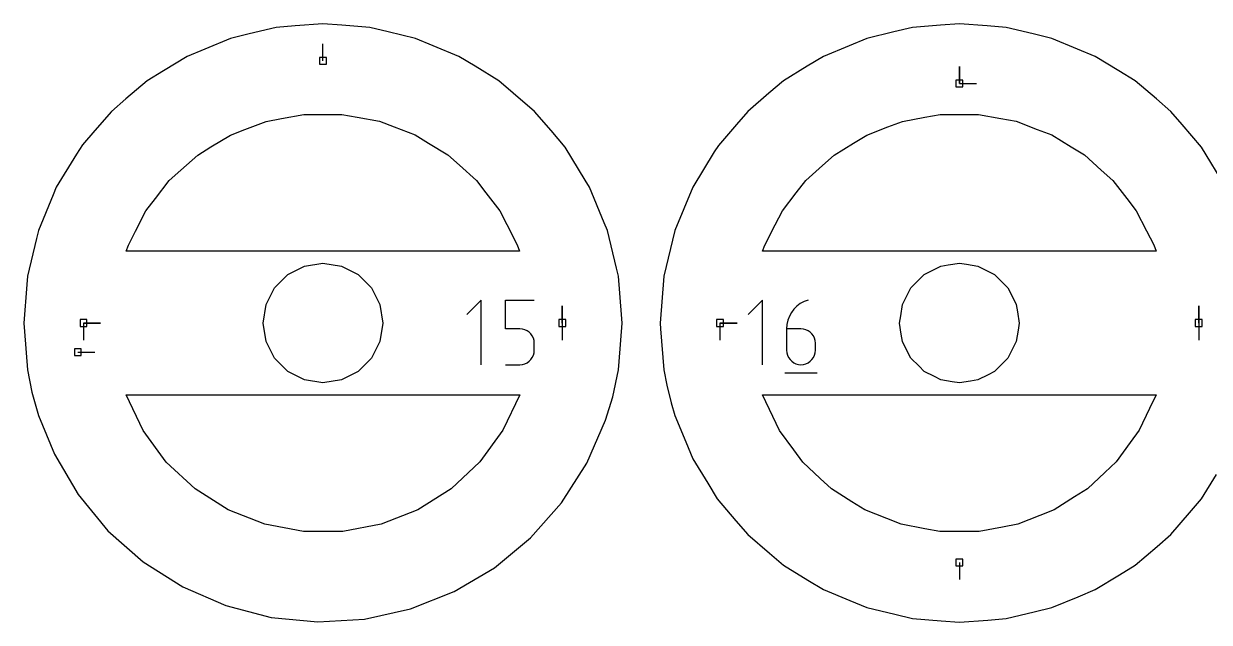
# Model space of a CAD drawing. Extents: x 0 to 800, y 0 to 1000.
# Drawn here: x 494.8 to 593.9, y 893.2 to 943.2 of the extents above; entities that cross this region are included whole.
import ezdxf

# ---------------------------------------------------------------- set-up
doc = ezdxf.new("R2010")
doc.units = 0
doc.header["$MEASUREMENT"] = 0
for name, color, linetype in [('annotation', 7, 'Continuous'), ('boundary', 7, 'Continuous'), ('hole', 7, 'Continuous')]:
    doc.layers.add(name, color=color, linetype=linetype)

msp = doc.modelspace()

# ---------------------------------------------------------------- linework, layer by layer
at = {"layer": 'annotation', "color": 1}
for p, q in [((519.825541, 940.049991), (519.825541, 941.478741)), ((573.000542, 938.151263), (573.000542, 939.580013)), ((573.000542, 938.151263), (573.000542, 939.580013)), ((573.000542, 939.580013), (573.000542, 938.151263)), ((573.000542, 938.151263), (574.429292, 938.151263)), ((533.058717, 920.070205), (531.858107, 918.869257)), ((533.058717, 914.669665), (533.058717, 920.070205)), ((535.08375, 917.665261), (535.08375, 920.070205)), ((535.08375, 920.070205), (537.482259, 920.070205)), ((539.825541, 918.151263), (539.825541, 919.580013)), ((539.825541, 918.151263), (539.825541, 919.580013)), ((539.825541, 919.580013), (539.825541, 918.151263)), ((556.543248, 920.070205), (555.342639, 918.869257)), ((556.543248, 914.669665), (556.543248, 920.070205)), ((559.178213, 919.303865), (558.967267, 919.022154)), ((559.427165, 919.553873), (559.178213, 919.303865)), ((559.710889, 919.767832), (559.427165, 919.553873)), ((560.026147, 919.941392), (559.710889, 919.767832)), ((560.369703, 920.070205), (560.026147, 919.941392)), ((560.369703, 920.070205), (560.369703, 920.070205)), ((593.000542, 918.151263), (593.000542, 919.580013)), ((593.000542, 918.151263), (593.000542, 919.580013)), ((593.000542, 919.580013), (593.000542, 918.151263)), ((558.672343, 918.38102), (558.594836, 918.030295)), ((558.797565, 918.71309), (558.672343, 918.38102)), ((558.967267, 919.022154), (558.797565, 918.71309)), ((499.825541, 918.151263), (501.254291, 918.151263)), ((499.825541, 918.151263), (501.254291, 918.151263)), ((501.254291, 918.151263), (499.825541, 918.151263)), ((499.825541, 918.151263), (499.825541, 916.722513)), ((536.283004, 917.665261), (535.08375, 917.665261)), ((536.498336, 917.646013), (536.283004, 917.665261)), ((536.701102, 917.5905), (536.498336, 917.646013)), ((536.887894, 917.502069), (536.701102, 917.5905)), ((537.055301, 917.384069), (536.887894, 917.502069)), ((537.199915, 917.239848), (537.055301, 917.384069)), ((539.825541, 918.151263), (539.825541, 916.722513)), ((553.000541, 918.151263), (554.429291, 918.151263)), ((553.000541, 918.151263), (554.429291, 918.151263)), ((554.429291, 918.151263), (553.000541, 918.151263)), ((553.000541, 918.151263), (553.000541, 916.722513)), ((558.594836, 918.030295), (558.568281, 917.665261)), ((558.568281, 917.665261), (558.568281, 915.870274)), ((559.767536, 917.665261), (558.568281, 917.665261)), ((559.983224, 917.646013), (559.767536, 917.665261)), ((560.18618, 917.5905), (559.983224, 917.646013)), ((560.373027, 917.502069), (560.18618, 917.5905)), ((560.54039, 917.384069), (560.373027, 917.502069)), ((560.684892, 917.239848), (560.54039, 917.384069)), ((593.000542, 918.151263), (593.000542, 916.722513)), ((537.318327, 917.072752), (537.199915, 917.239848)), ((537.407127, 916.886131), (537.318327, 917.072752)), ((537.462908, 916.683331), (537.407127, 916.886131)), ((537.482259, 916.4677), (537.462908, 916.683331)), ((537.482259, 915.870274), (537.482259, 916.4677)), ((537.482259, 916.4677), (537.482259, 916.4677)), ((560.803159, 917.072752), (560.684892, 917.239848)), ((560.891815, 916.886131), (560.803159, 917.072752)), ((560.947484, 916.683331), (560.891815, 916.886131)), ((560.96679, 916.4677), (560.947484, 916.683331)), ((560.96679, 915.870274), (560.96679, 916.4677)), ((560.96679, 916.4677), (560.96679, 916.4677)), ((499.341281, 915.714519), (500.770031, 915.714519)), ((537.318251, 915.264432), (537.407088, 915.451459)), ((537.407088, 915.451459), (537.462897, 915.654539)), ((537.462897, 915.654539), (537.482259, 915.870274)), ((558.568281, 915.870274), (558.568281, 915.870274)), ((558.568281, 915.870274), (558.587643, 915.654539)), ((558.587643, 915.654539), (558.643452, 915.451459)), ((558.643452, 915.451459), (558.732289, 915.264432)), ((560.803159, 915.264432), (560.891815, 915.451459)), ((560.891815, 915.451459), (560.947484, 915.654539)), ((560.947484, 915.654539), (560.96679, 915.870274)), ((535.08375, 914.669665), (536.283004, 914.669665)), ((536.283004, 914.669665), (536.498247, 914.689018)), ((536.283004, 914.669665), (536.283004, 914.669665)), ((536.498247, 914.689018), (536.700966, 914.744811)), ((536.700966, 914.744811), (536.887743, 914.833647)), ((536.887743, 914.833647), (537.055161, 914.952128)), ((537.055161, 914.952128), (537.199803, 915.096855)), ((537.199803, 915.096855), (537.318251, 915.264432)), ((558.732289, 915.264432), (558.850737, 915.096855)), ((558.850737, 915.096855), (558.995379, 914.952128)), ((558.995379, 914.952128), (559.162797, 914.833647)), ((559.162797, 914.833647), (559.349574, 914.744811)), ((559.349574, 914.744811), (559.552293, 914.689018)), ((559.552293, 914.689018), (559.767536, 914.669665)), ((559.767536, 914.669665), (559.983224, 914.689018)), ((559.767536, 914.669665), (559.767536, 914.669665)), ((559.983224, 914.689018), (560.18618, 914.744811)), ((560.18618, 914.744811), (560.373027, 914.833647)), ((560.373027, 914.833647), (560.54039, 914.952128)), ((560.54039, 914.952128), (560.684892, 915.096855)), ((560.684892, 915.096855), (560.803159, 915.264432)), ((558.418078, 913.994598), (561.118348, 913.994598)), ((573.000542, 898.151263), (573.000541, 896.722513))]:
    msp.add_line(p, q, dxfattribs=at)
at = {"layer": 'boundary', "color": 5}
for p, q in [((519.825541, 943.151263), (517.505097, 942.968642)), ((521.415958, 943.026096), (519.825541, 943.151263)), ((523.736403, 942.843474), (521.415958, 943.026096)), ((571.410124, 943.026096), (569.08968, 942.843474)), ((573.000542, 943.151263), (571.410124, 943.026096)), ((575.320986, 942.968642), (573.000542, 943.151263)), ((513.651372, 942.300102), (512.100117, 941.927678)), ((515.91468, 942.843474), (513.651372, 942.300102)), ((517.505097, 942.968642), (515.91468, 942.843474)), ((525.287658, 942.47105), (523.736403, 942.843474)), ((527.550965, 941.927678), (525.287658, 942.47105)), ((567.538424, 942.47105), (565.275118, 941.927678)), ((569.08968, 942.843474), (567.538424, 942.47105)), ((576.911403, 942.843474), (575.320986, 942.968642)), ((579.17471, 942.300102), (576.911403, 942.843474)), ((580.725966, 941.927678), (579.17471, 942.300102)), ((509.949676, 941.036936), (508.475778, 940.426428)), ((512.100117, 941.927678), (509.949676, 941.036936)), ((529.024863, 941.31717), (527.550965, 941.927678)), ((531.175304, 940.426428), (529.024863, 941.31717)), ((563.80122, 941.31717), (561.650779, 940.426428)), ((565.275118, 941.927678), (563.80122, 941.31717)), ((582.876407, 941.036937), (580.725966, 941.927678)), ((584.350305, 940.426428), (582.876407, 941.036937)), ((508.475778, 940.426428), (506.491157, 939.21025)), ((532.53555, 939.592868), (531.175304, 940.426428)), ((561.650779, 940.426428), (560.290532, 939.592868)), ((586.334926, 939.21025), (584.350305, 940.426428)), ((506.491157, 939.21025), (505.130911, 938.37669)), ((534.520172, 938.37669), (532.53555, 939.592868)), ((560.290532, 939.592868), (558.305911, 938.37669)), ((587.695172, 938.37669), (586.334926, 939.21025)), ((505.130911, 938.37669), (503.360974, 936.865021)), ((535.733274, 937.340603), (534.520172, 938.37669)), ((558.305911, 938.37669), (557.092808, 937.340602)), ((589.465109, 936.865022), (587.695172, 938.37669)), ((537.503211, 935.828934), (535.733274, 937.340603)), ((557.092808, 937.340602), (555.322872, 935.828934)), ((503.360974, 936.865021), (502.147871, 935.828934)), ((590.678211, 935.828934), (589.465109, 936.865022)), ((502.147871, 935.828934), (500.769956, 934.240183)), ((538.881127, 934.240183), (537.503211, 935.828934)), ((555.322872, 935.828934), (554.378458, 934.740015)), ((591.622626, 934.740015), (590.678211, 935.828934)), ((500.769956, 934.240183), (499.733869, 933.02708)), ((540.050966, 932.845894), (538.881127, 934.240183)), ((554.378458, 934.740015), (552.86679, 932.970078)), ((593.225966, 932.845894), (591.622626, 934.740015)), ((499.235263, 932.250507), (497.550378, 929.501025)), ((499.733869, 933.02708), (499.235263, 932.250507)), ((541.735851, 930.096411), (540.050966, 932.845894)), ((552.525049, 932.43782), (550.725378, 929.501025)), ((552.86679, 932.970078), (552.525049, 932.43782)), ((595.275705, 929.501025), (593.225966, 932.845894)), ((497.550378, 929.501025), (497.283156, 928.855893)), ((542.100705, 929.501025), (541.735851, 930.096411)), ((543.334731, 926.521821), (542.100705, 929.501025)), ((550.725378, 929.501025), (549.22413, 925.876689)), ((497.283156, 928.855893), (496.049129, 925.876689)), ((543.601953, 925.876689), (543.334731, 926.521821)), ((495.886118, 925.197697), (495.133332, 922.062127)), ((496.049129, 925.876689), (495.886118, 925.197697)), ((544.354739, 922.741119), (543.601953, 925.876689)), ((549.22413, 925.876689), (548.308332, 922.062127)), ((544.517751, 922.062127), (544.354739, 922.741119)), ((495.078545, 921.365993), (494.825541, 918.151263)), ((495.133332, 922.062127), (495.078545, 921.365993)), ((544.770755, 918.847397), (544.517751, 922.062127)), ((548.308332, 922.062127), (548.000541, 918.151263)), ((544.825541, 918.151263), (544.770755, 918.847397)), ((494.825541, 918.151263), (494.880328, 917.455129)), ((494.880328, 917.455129), (495.133332, 914.2404)), ((544.572538, 914.936533), (544.825541, 918.151263)), ((548.000541, 918.151263), (548.038092, 917.674138)), ((548.038092, 917.674138), (548.308332, 914.2404)), ((544.517751, 914.2404), (544.572538, 914.936533)), ((495.133332, 914.2404), (495.512506, 912.369742)), ((544.04344, 911.972792), (544.517751, 914.2404)), ((548.308332, 914.2404), (548.568215, 912.958264)), ((495.512506, 912.369742), (496.04913, 910.425839)), ((548.568215, 912.958264), (548.925377, 911.470585)), ((543.436816, 910.027162), (544.04344, 911.972792)), ((548.925377, 911.470585), (549.22413, 910.425839)), ((496.04913, 910.425839), (497.38524, 907.200179)), ((549.22413, 910.425839), (550.139891, 908.214993)), ((541.875234, 906.433566), (543.436816, 910.027162)), ((550.139891, 908.214993), (550.725378, 906.801502)), ((497.38524, 907.200179), (499.374645, 903.824568)), ((539.770713, 903.128498), (541.875234, 906.433566)), ((550.725378, 906.801502), (551.975719, 904.761132)), ((593.225966, 903.456633), (594.476307, 905.497003)), ((551.975719, 904.761132), (552.775117, 903.456633)), ((499.374645, 903.824568), (501.867619, 900.801726)), ((552.775117, 903.456633), (554.329247, 901.636978)), ((592.232342, 902.293247), (593.225966, 903.456633)), ((537.175077, 900.193339), (539.770713, 903.128498)), ((554.329247, 901.636978), (555.322872, 900.473592)), ((590.678211, 900.473592), (592.232342, 902.293247)), ((501.867619, 900.801726), (504.802777, 898.206092)), ((555.322872, 900.473592), (557.142526, 898.919463)), ((589.514826, 899.479969), (590.678211, 900.473592)), ((534.152237, 897.700369), (537.175077, 900.193339)), ((587.695172, 897.92584), (589.514826, 899.479969)), ((557.142526, 898.919463), (558.305911, 897.92584)), ((504.802777, 898.206092), (508.107843, 896.101572)), ((530.776627, 895.710964), (534.152237, 897.700369)), ((558.305911, 897.92584), (560.34628, 896.675499)), ((586.390674, 897.126442), (587.695172, 897.92584)), ((560.34628, 896.675499), (561.650779, 895.876101)), ((584.350305, 895.876101), (586.390674, 897.126442)), ((508.107843, 896.101572), (511.70144, 894.539989)), ((527.131364, 894.274114), (530.776627, 895.710964)), ((561.650779, 895.876101), (563.861625, 894.960339)), ((582.936813, 895.290614), (584.350305, 895.876101)), ((511.70144, 894.539989), (515.495078, 893.559793)), ((563.861625, 894.960339), (565.275118, 894.374851)), ((580.725966, 894.374851), (582.936813, 895.290614)), ((515.495078, 893.559793), (519.395347, 893.18512)), ((523.306208, 893.425198), (527.131364, 894.274114)), ((565.275118, 894.374851), (567.602001, 893.816216)), ((567.602001, 893.816216), (569.08968, 893.459055)), ((576.911403, 893.459055), (579.238286, 894.017691)), ((579.238286, 894.017691), (580.725966, 894.374851)), ((519.395347, 893.18512), (523.306208, 893.425198)), ((569.08968, 893.459055), (571.475306, 893.271302)), ((571.475306, 893.271302), (573.000542, 893.151263)), ((573.000542, 893.151263), (575.386167, 893.339016)), ((575.386167, 893.339016), (576.911403, 893.459055))]:
    msp.add_line(p, q, dxfattribs=at)
at = {"layer": 'hole', "color": 5}
for p, q in [((520.111291, 940.335741), (519.539791, 940.335741)), ((519.539791, 940.335741), (519.539791, 939.764241)), ((520.111291, 939.764241), (520.111291, 940.335741)), ((519.539791, 939.764241), (520.111291, 939.764241)), ((573.286292, 938.437013), (572.714792, 938.437013)), ((572.714792, 938.437013), (572.714792, 937.865513)), ((573.286292, 937.865513), (573.286292, 938.437013)), ((572.714792, 937.865513), (573.286292, 937.865513)), ((515.074856, 934.994094), (516.35307, 935.231254)), ((516.35307, 935.231254), (518.218006, 935.577274)), ((518.218006, 935.577274), (519.518035, 935.577955)), ((519.518035, 935.577955), (521.414799, 935.57895)), ((521.414799, 935.57895), (522.693261, 935.343132)), ((522.693261, 935.343132), (524.558559, 934.99907)), ((568.249856, 934.994094), (570.114792, 935.340114)), ((570.114792, 935.340114), (571.393006, 935.577274)), ((571.393006, 935.577274), (573.28977, 935.578268)), ((573.28977, 935.578268), (574.589799, 935.57895)), ((574.589799, 935.57895), (576.455097, 935.234888)), ((576.455097, 935.234888), (577.733559, 934.99907)), ((512.090236, 933.848877), (513.303981, 934.314599)), ((513.303981, 934.314599), (515.074856, 934.994094)), ((524.558559, 934.99907), (525.772792, 934.53462)), ((525.772792, 934.53462), (527.544379, 933.85698)), ((565.265236, 933.848877), (567.036111, 934.528373)), ((567.036111, 934.528373), (568.249856, 934.994094)), ((577.733559, 934.99907), (579.505146, 934.32143)), ((579.505146, 934.32143), (580.719379, 933.85698)), ((510.472515, 932.858578), (512.090236, 933.848877)), ((527.544379, 933.85698), (528.653865, 933.179398)), ((528.653865, 933.179398), (530.272623, 932.190795)), ((562.53874, 932.179834), (564.156461, 933.170133)), ((564.156461, 933.170133), (565.265236, 933.848877)), ((580.719379, 933.85698), (582.338137, 932.868377)), ((507.953157, 930.911774), (509.36374, 932.179834)), ((509.36374, 932.179834), (510.472515, 932.858578)), ((530.272623, 932.190795), (531.240338, 931.322693)), ((561.571936, 931.310715), (562.53874, 932.179834)), ((582.338137, 932.868377), (583.447624, 932.190795)), ((583.447624, 932.190795), (584.859536, 930.924219)), ((531.240338, 931.322693), (532.65225, 930.056116)), ((560.161354, 930.042655), (561.571936, 931.310715)), ((506.986354, 930.042655), (507.953157, 930.911774)), ((584.859536, 930.924219), (585.827251, 930.056116)), ((505.829978, 928.539158), (506.986354, 930.042655)), ((532.65225, 930.056116), (533.445903, 929.02646)), ((559.368782, 929.012168), (560.161354, 930.042655)), ((585.827251, 930.056116), (586.985202, 928.553831)), ((505.037406, 927.508671), (505.829978, 928.539158)), ((533.445903, 929.02646), (534.603854, 927.524174)), ((558.212406, 927.508671), (559.368782, 929.012168)), ((586.985202, 928.553831), (587.778855, 927.524174)), ((504.173826, 925.819899), (505.037406, 927.508671)), ((534.603854, 927.524174), (535.19696, 926.367323)), ((557.620514, 926.351198), (558.212406, 927.508671)), ((587.778855, 927.524174), (588.644205, 925.83631)), ((535.19696, 926.367323), (536.062311, 924.679459)), ((556.756935, 924.662427), (557.620514, 926.351198)), ((503.581935, 924.662427), (504.173826, 925.819899)), ((588.644205, 925.83631), (589.237311, 924.679459)), ((503.383114, 924.142642), (503.581935, 924.662427)), ((536.062311, 924.679459), (536.261676, 924.159885)), ((556.558115, 924.142642), (556.756935, 924.662427)), ((589.237311, 924.679459), (589.436676, 924.159885)), ((506.999755, 924.144538), (503.383114, 924.142642)), ((536.261676, 924.159885), (506.999755, 924.144538)), ((569.380753, 924.149367), (556.558115, 924.142642)), ((589.436676, 924.159885), (569.380753, 924.149367)), ((516.886615, 922.19635), (518.280456, 922.906548)), ((518.280456, 922.906548), (519.825541, 923.151265)), ((519.825541, 923.151265), (521.370626, 922.906548)), ((521.370626, 922.906548), (522.764468, 922.19635)), ((570.061615, 922.19635), (570.605213, 922.473328)), ((570.605213, 922.473328), (571.455457, 922.906548)), ((571.455457, 922.906548), (572.05804, 923.001988)), ((572.05804, 923.001988), (573.000542, 923.151265)), ((573.000542, 923.151265), (573.603125, 923.055825)), ((573.603125, 923.055825), (574.545627, 922.906548)), ((574.545627, 922.906548), (575.089225, 922.629571)), ((575.089225, 922.629571), (575.939468, 922.19635)), ((515.780456, 921.090192), (516.886615, 922.19635)), ((522.764468, 922.19635), (523.870626, 921.090192)), ((568.955457, 921.090192), (569.386859, 921.521594)), ((569.386859, 921.521594), (570.061615, 922.19635)), ((575.939468, 922.19635), (576.37087, 921.764949)), ((576.37087, 921.764949), (577.045626, 921.090192)), ((515.070259, 919.69635), (515.780456, 921.090192)), ((523.870626, 921.090192), (524.580824, 919.69635)), ((568.245259, 919.69635), (568.522236, 920.239948)), ((568.522236, 920.239948), (568.955457, 921.090192)), ((577.045626, 921.090192), (577.322604, 920.546594)), ((577.322604, 920.546594), (577.755824, 919.69635)), ((514.825541, 918.151263), (515.070259, 919.69635)), ((524.580824, 919.69635), (524.825541, 918.151263)), ((568.095981, 918.753847), (568.245259, 919.69635)), ((577.755824, 919.69635), (577.851264, 919.093766)), ((500.111291, 918.437013), (499.539791, 918.437013)), ((499.539791, 918.437013), (499.539791, 917.865513)), ((500.111291, 917.865513), (500.111291, 918.437013)), ((540.111291, 918.437013), (539.539791, 918.437013)), ((539.539791, 918.437013), (539.539791, 917.865513)), ((540.111291, 917.865513), (540.111291, 918.437013)), ((553.286291, 918.437013), (552.714791, 918.437013)), ((552.714791, 918.437013), (552.714791, 917.865513)), ((553.286291, 917.865513), (553.286291, 918.437013)), ((568.000542, 918.151263), (568.095981, 918.753847)), ((577.851264, 919.093766), (578.000541, 918.151263)), ((593.286292, 918.437013), (592.714792, 918.437013)), ((592.714792, 918.437013), (592.714792, 917.865513)), ((593.286292, 917.865513), (593.286292, 918.437013)), ((499.539791, 917.865513), (500.111291, 917.865513)), ((515.070259, 916.60618), (514.825541, 918.151263)), ((524.825541, 918.151263), (524.580824, 916.60618)), ((539.539791, 917.865513), (540.111291, 917.865513)), ((552.714791, 917.865513), (553.286291, 917.865513)), ((568.149819, 917.208762), (568.000542, 918.151263)), ((577.905102, 917.548681), (577.755824, 916.60618)), ((578.000541, 918.151263), (577.905102, 917.548681)), ((592.714792, 917.865513), (593.286292, 917.865513)), ((515.780456, 915.212337), (515.070259, 916.60618)), ((524.580824, 916.60618), (523.870626, 915.212337)), ((568.245259, 916.60618), (568.149819, 917.208762)), ((568.67848, 915.755936), (568.245259, 916.60618)), ((577.755824, 916.60618), (577.478847, 916.062581)), ((499.627031, 916.000269), (499.055531, 916.000269)), ((499.055531, 916.000269), (499.055531, 915.428769)), ((499.055531, 915.428769), (499.627031, 915.428769)), ((499.627031, 915.428769), (499.627031, 916.000269)), ((568.955457, 915.212337), (568.67848, 915.755936)), ((577.478847, 916.062581), (577.045626, 915.212337)), ((516.886615, 914.106176), (515.780456, 915.212337)), ((523.870626, 915.212337), (522.764467, 914.106176)), ((569.630213, 914.537579), (568.955457, 915.212337)), ((570.061615, 914.106176), (569.630213, 914.537579)), ((576.614225, 914.780934), (575.939468, 914.106176)), ((577.045626, 915.212337), (576.614225, 914.780934)), ((518.280456, 913.395981), (516.886615, 914.106176)), ((519.825541, 913.151262), (518.280456, 913.395981)), ((521.370626, 913.395981), (519.825541, 913.151262)), ((522.764467, 914.106176), (521.370626, 913.395981)), ((570.911859, 913.672957), (570.061615, 914.106176)), ((571.455457, 913.395981), (570.911859, 913.672957)), ((572.397959, 913.246702), (571.455457, 913.395981)), ((573.943043, 913.30054), (573.000542, 913.151262)), ((574.545627, 913.395981), (573.943043, 913.30054)), ((575.39587, 913.8292), (574.545627, 913.395981)), ((575.939468, 914.106176), (575.39587, 913.8292)), ((573.000542, 913.151262), (572.397959, 913.246702)), ((503.389406, 912.142644), (532.651328, 912.157991)), ((504.800389, 909.179376), (503.389406, 912.142644)), ((532.651328, 912.157991), (536.267968, 912.159888)), ((536.267968, 912.159888), (534.860095, 909.195134)), ((556.564407, 912.142644), (576.620331, 912.153163)), ((557.425106, 910.33505), (556.564407, 912.142644)), ((576.620331, 912.153163), (589.442968, 912.159888)), ((589.442968, 912.159888), (588.893898, 911.003634)), ((557.97539, 909.179376), (557.425106, 910.33505)), ((588.893898, 911.003634), (588.035095, 909.195134)), ((506.739856, 906.531677), (504.800389, 909.179376)), ((534.860095, 909.195134), (532.923408, 906.545404)), ((559.158464, 907.56428), (557.97539, 909.179376)), ((588.035095, 909.195134), (587.279787, 908.16174)), ((559.914856, 906.531677), (559.158464, 907.56428)), ((587.279787, 908.16174), (586.098408, 906.545404)), ((509.139588, 904.292677), (506.739856, 906.531677)), ((532.923408, 906.545404), (530.526024, 904.303893)), ((561.378693, 905.165887), (559.914856, 906.531677)), ((586.098408, 906.545404), (585.163429, 905.671215)), ((585.163429, 905.671215), (583.701025, 904.303893)), ((562.314588, 904.292677), (561.378693, 905.165887)), ((511.915181, 902.541135), (509.139588, 904.292677)), ((530.526024, 904.303893), (527.75227, 902.549437)), ((564.0077, 903.224236), (562.314588, 904.292677)), ((582.619261, 903.619656), (580.927271, 902.549437)), ((583.701025, 904.303893), (582.619261, 903.619656)), ((514.969007, 901.338652), (511.915181, 902.541135)), ((527.75227, 902.549437), (524.699706, 901.343754)), ((565.090181, 902.541135), (564.0077, 903.224236)), ((566.953015, 901.80762), (565.090181, 902.541135)), ((580.927271, 902.549437), (579.736771, 902.079221)), ((568.144008, 901.338652), (566.953015, 901.80762)), ((579.736771, 902.079221), (577.874706, 901.343754)), ((518.193655, 900.727521), (514.969007, 901.338652)), ((521.475701, 900.729237), (518.193655, 900.727521)), ((524.699706, 901.343754), (521.475701, 900.729237)), ((570.111043, 900.965862), (568.144008, 901.338652)), ((571.368655, 900.727521), (570.111043, 900.965862)), ((573.370703, 900.728568), (571.368655, 900.727521)), ((574.650701, 900.729237), (573.370703, 900.728568)), ((576.617344, 901.104093), (574.650701, 900.729237)), ((577.874706, 901.343754), (576.617344, 901.104093)), ((573.286292, 898.437013), (572.714792, 898.437013)), ((572.714792, 898.437013), (572.714792, 897.865513)), ((573.286292, 897.865513), (573.286292, 898.437013)), ((572.714792, 897.865513), (573.286292, 897.865513))]:
    msp.add_line(p, q, dxfattribs=at)

doc.saveas('drawing.dxf')
